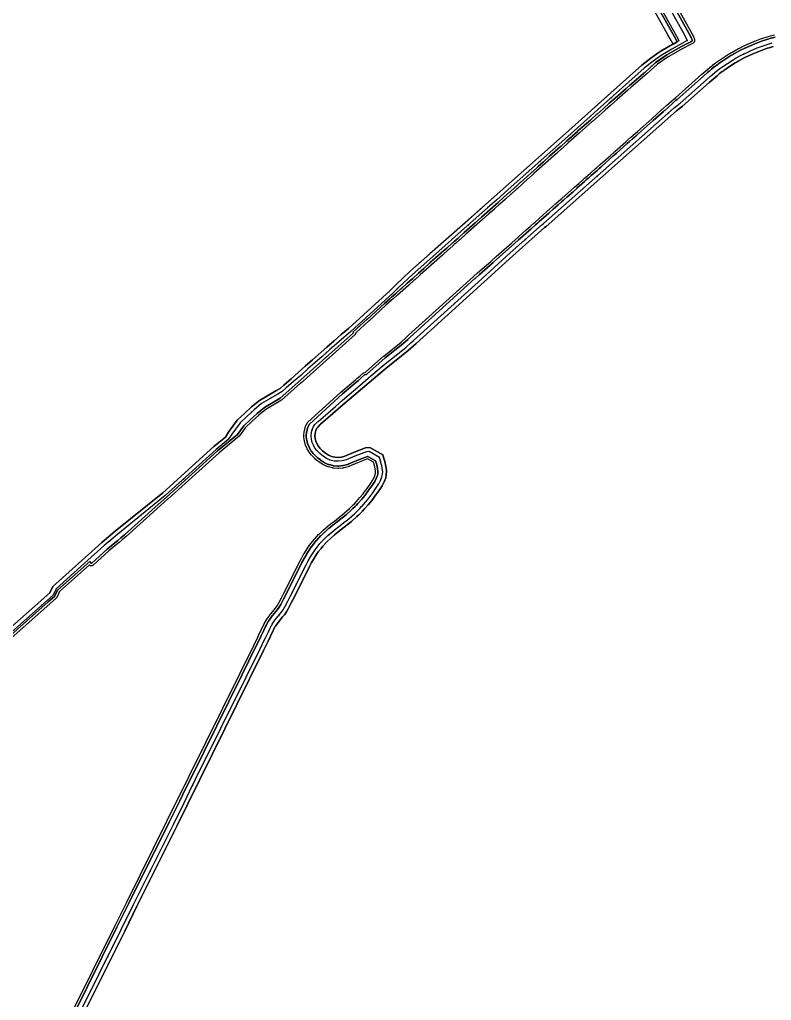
# Model space of a CAD drawing. Header units: inches. Extents: x 87989 to 118156, y 435697 to 451526.
# Drawn here: x 89545 to 90332, y 437778 to 438805 of the extents above; entities that cross this region are included whole.
import ezdxf

# ---------------------------------------------------------------- set-up
doc = ezdxf.new("R2010")
doc.units = ezdxf.units.IN
doc.header["$MEASUREMENT"] = 0
for name, color, linetype, true_color in [('As_waterkering_BWK', 7, 'Continuous', 0x7b8981), ('Beschermingszone_BWK', 7, 'Continuous', 0xcf890d), ('Grens_bebouwingsvrije_zone_BWK', 7, 'Continuous', 0x6789ae), ('Kernzone_BWK', 7, 'Continuous', 0xcb89af), ('Referentiepunten_BWK', 7, 'Continuous', 0x178980)]:
    doc.layers.add(name, color=color, linetype=linetype, true_color=true_color)

msp = doc.modelspace()

# ---------------------------------------------------------------- linework, layer by layer
at = {"layer": 'As_waterkering_BWK'}
for points in [[(90213.652, 438838.7393), (90241.4286, 438788.5125), (90244.0719, 438783.3616)], [(90244.0719, 438783.3616), (90227.7161, 438774.3541), (90216.7596, 438767.6816), (90208.3871, 438761.7026), (90198.8832, 438754.318), (90182.953, 438740.171), (90150.1741, 438710.8066), (90142.4556, 438703.892), (90115.8842, 438680.1282), (90059.5246, 438629.945), (90044.5006, 438616.5675), (90034.8503, 438607.9968), (90014.0592, 438589.5317), (89977.3101, 438556.8939), (89956.3768, 438538.3024), (89942.102, 438524.9242), (89935.7002, 438518.6339), (89907.7742, 438493.0234), (89907.5941, 438492.8606)], [(89957.3427, 438468.945), (90024.9452, 438530.2455), (90029.2854, 438534.1811), (90058.6207, 438560.7816), (90092.0918, 438590.4538), (90093.6396, 438591.6251), (90153.0675, 438644.2969), (90230.1666, 438712.8528), (90236.5155, 438717.6947), (90264.1863, 438742.2998), (90268.4243, 438745.9295), (90270.2568, 438747.4908), (90270.3975, 438747.6106), (90272.6714, 438749.5485), (90275.4413, 438751.8139), (90278.2795, 438753.9895), (90279.1665, 438754.639), (90280.0571, 438755.2828), (90286.0316, 438759.387), (90292.1762, 438763.2425), (90292.9781, 438763.7263), (90293.7911, 438764.2102), (90294.2857, 438764.5014), (90295.2739, 438765.0748), (90301.2136, 438768.3185), (90307.2928, 438771.2946), (90308.7837, 438771.979), (90310.2804, 438772.65), (90317.3498, 438775.6197), (90324.5186, 438778.305), (90326.6458, 438779.0078), (90328.796, 438779.6788), (90333.0539, 438780.8984)], [(89907.5941, 438492.8606), (89891.8705, 438478.6528), (89884.3723, 438472.3657), (89876.8926, 438465.7659), (89869.3249, 438459.1662), (89861.7572, 438452.4784), (89854.1895, 438445.7907), (89846.6218, 438439.2789), (89839.318, 438432.4152), (89831.7503, 438425.9914), (89824.1826, 438419.3917), (89820.0468, 438415.6958), (89815.295, 438412.9679), (89806.7593, 438407.9521)], [(89902.947, 438295.0653), (89903.1533, 438295.2912), (89907.016, 438299.5734), (89910.6169, 438304.0467), (89914.7783, 438309.6316), (89918.8026, 438315.3168), (89921.1046, 438318.84), (89922.9661, 438322.5495), (89924.3799, 438326.4051), (89924.8786, 438329.1735), (89925.1229, 438331.9794), (89925.0703, 438332.8205), (89924.1637, 438338.1694), (89923.6939, 438339.9936), (89921.7675, 438346.5129), (89910.8959, 438352.8239), (89908.0092, 438352.5984), (89896.0315, 438348.0443), (89886.8512, 438344.0915), (89882.795, 438342.941), (89878.5561, 438342.5095), (89874.3066, 438342.8222), (89870.177, 438343.8683), (89866.2912, 438345.6172), (89862.8811, 438347.9395), (89859.3537, 438350.5544), (89856.218, 438353.765), (89854.2408, 438356.4417), (89852.5997, 438359.3117), (89851.2906, 438362.3856), (89850.4255, 438365.7525), (89850.1417, 438369.236), (89850.4526, 438372.7116), (89851.3034, 438376.0041), (89852.7041, 438379.11), (89854.0167, 438381.0529), (89857.0133, 438383.8896), (89857.4231, 438384.2855), (89875.5482, 438400.0675), (89883.147, 438406.6634), (89901.5096, 438422.3155), (89912.7952, 438432.0004), (89926.141, 438443.2089), (89949.3229, 438461.6729), (89954.6983, 438466.5472), (89957.3427, 438468.945)], [(89815.295, 438412.9679), (89798.3116, 438403.1123), (89790.5679, 438396.5126), (89783.0882, 438389.7368), (89775.8725, 438382.8731), (89767.0728, 438370.8176), (89763.4836, 438365.2203), (89750.8958, 438354.8727), (89697.4499, 438306.5861), (89647.7081, 438266.1048), (89633.5239, 438254.2998), (89612.8864, 438235.6467), (89583.1207, 438209.056), (89580.078, 438202.3091), (89499.0749, 438130.8693), (89477.6314, 438110.7686), (89383.379, 438026.9353), (89382.4601, 438026.2462)], [(89605.2054, 437759.0301), (89651.4095, 437852.1122), (89664.274, 437878.0963), (89705.9281, 437962.1101), (89717.1104, 437984.7648), (89722.9354, 437996.5411), (89729.2809, 438009.3698), (89782.2413, 438116.4368), (89796.8188, 438146.1925), (89801.1755, 438155.1794), (89802.3038, 438157.5036), (89805.4429, 438163.97), (89806.9982, 438167.1737), (89807.5194, 438168.2669), (89808.3879, 438170.08), (89808.9068, 438171.0073), (89809.4491, 438171.9205), (89812.3558, 438176.1776), (89817.1672, 438182.0027), (89818.9859, 438184.2063), (89820.9562, 438186.9944), (89822.6946, 438189.944), (89825.7574, 438195.9581), (89828.4225, 438200.9711), (89844.9762, 438234.1626), (89847.183, 438238.3479), (89849.5577, 438242.4488), (89852.2313, 438246.7232), (89854.4503, 438249.9376), (89857.4784, 438253.836), (89859.4495, 438256.2467), (89863.8018, 438260.8594), (89867.6516, 438264.6513), (89871.7537, 438268.1775), (89876.138, 438271.631), (89879.3294, 438274.0819), (89886.0075, 438279.4648), (89886.9235, 438280.203), (89889.9861, 438282.6716), (89895.4758, 438287.6262), (89897.2197, 438289.3131), (89899.7636, 438291.7536), (89901.2343, 438293.1902), (89902.947, 438295.0653)]]:
    msp.add_lwpolyline(points, dxfattribs=at)
at = {"layer": 'Beschermingszone_BWK'}
for points in [[(89500, 438128.762, 0), (89574.9855, 438195.1511, 0), (89581.4009, 438200.8091, 0), (89581.5991, 438201.0106, 0), (89581.767, 438201.238, 0), (89581.9012, 438201.4869, 0), (89584.6835, 438207.6564, 0), (89618.453, 438237.483, 0), (89620.1999, 438235.5173, 0), (89636.8009, 438250.522, 0), (89643.0611, 438255.7321, 0), (89647.6535, 438259.5542, 0), (89650.8855, 438262.2441, 0), (89654.9024, 438265.5132, 0), (89686.8, 438294.52, 0), (89698.7123, 438305.0349, 0), (89698.7906, 438305.1021, 0), (89752.2019, 438353.3574, 0), (89772.9852, 438370.4411, 0), (89772.9879, 438370.4425, 0), (89779.6452, 438379.5611, 0), (89786.4901, 438386.0721, 0), (89793.8687, 438392.7562, 0), (89801.2114, 438399.0142, 0), (89817.7945, 438408.6375, 0), (89839.4741, 438427.8588, 0), (89839.5005, 438427.8283, 0), (89894.507, 438477.2474, 0), (89894.072, 438477.654, 0), (89894.0373, 438477.9152, 0), (89908.935, 438491.3767, 0), (89909.025, 438491.4581, 0), (89909.1205, 438491.5444, 0), (89926.8556, 438507.8079, 0), (89932.467, 438512.816, 0), (89932.819, 438513.139, 0), (89934.324, 438514.47, 0), (89938.443, 438518.113, 0), (89938.816, 438518.446, 0), (89944.394, 438523.393, 0), (89944.752, 438523.731, 0), (89950.396, 438528.755, 0), (89950.77, 438529.07, 0), (89956.58, 438534.21, 0), (89956.947, 438534.508, 0), (89962.37, 438539.37, 0), (89962.732, 438539.722, 0), (89968.226, 438544.605, 0), (89968.569, 438544.929, 0), (89974.266, 438549.967, 0), (89974.62, 438550.28, 0), (89980.189, 438555.209, 0), (89980.572, 438555.551, 0), (89986.152, 438560.541, 0), (89986.522, 438560.822, 0), (89992.219, 438565.958, 0), (89992.57, 438566.24, 0), (89998.008, 438571.099, 0), (89998.396, 438571.426, 0), (90000, 438572.844, 0), (90004.016, 438576.397, 0), (90004.36, 438576.74, 0), (90010.167, 438581.888, 0), (90010.531, 438582.221, 0), (90016.123, 438587.183, 0), (90016.472, 438587.522, 0), (90022.034, 438592.443, 0), (90022.356, 438592.766, 0), (90028.125, 438597.844, 0), (90028.457, 438598.128, 0), (90034.206, 438603.285, 0), (90034.596, 438603.617, 0), (90040.04, 438608.37, 0), (90040.404, 438608.724, 0), (90045.876, 438613.616, 0), (90046.217, 438613.918, 0), (90051.64, 438618.82, 0), (90052.003, 438619.152, 0), (90057.8, 438624.32, 0), (90058.175, 438624.584, 0), (90063.683, 438629.593, 0), (90064.123, 438629.893, 0), (90069.503, 438634.792, 0), (90069.851, 438635.111, 0), (90075.604, 438640.234, 0), (90075.973, 438640.553, 0), (90081.458, 438645.518, 0), (90081.861, 438645.84, 0), (90087.429, 438650.92, 0), (90087.789, 438651.239, 0), (90093.36, 438656.24, 0), (90093.752, 438656.572, 0), (90099.457, 438661.727, 0), (90099.841, 438662.061, 0), (90105.318, 438666.959, 0), (90105.701, 438667.311, 0), (90111.205, 438672.174, 0), (90111.583, 438672.503, 0), (90117.357, 438677.698, 0), (90117.73, 438678.06, 0), (90123.227, 438682.957, 0), (90123.611, 438683.281, 0), (90129.216, 438688.197, 0), (90129.556, 438688.575, 0), (90135.943, 438694.182, 0), (90136.33, 438694.52, 0), (90142.602, 438700.033, 0), (90143.01, 438700.35, 0), (90149.377, 438706.037, 0), (90149.738, 438706.328, 0), (90156.06, 438711.93, 0), (90156.4, 438712.23, 0), (90162.003, 438717.223, 0), (90162.363, 438717.562, 0), (90168.172, 438722.653, 0), (90168.561, 438722.961, 0), (90174.112, 438727.962, 0), (90174.497, 438728.298, 0), (90180.062, 438733.173, 0), (90180.359, 438733.509, 0), (90183.4925, 438736.2932, 0), (90198.219, 438748.839, 0), (90198.631, 438749.111, 0), (90199.621, 438750, 0), (90204.199, 438754.109, 0), (90204.522, 438754.424, 0), (90211.25, 438760.51, 0), (90222.68, 438768.5, 0), (90232.3343, 438773.9622, 0), (90238.11, 438777.23, 0), (90247.643, 438782.092, 0), (90249.0316, 438782.8765, 0), (90249.0686, 438783.1799, 0), (90249.0272, 438784.0287, 0), (90248.8427, 438784.8581, 0), (90248.5203, 438785.6444, 0), (90245.8771, 438790.7953, 0), (90245.8041, 438790.9323, 0), (90218.0275, 438841.1591, 0)], [(90220.2151, 438842.3692, 0), (90248.0011, 438792.1251, 0), (90248.0924, 438791.9539, 0), (90250.7446, 438786.7858, 0), (90250.8335, 438786.5927, 0), (90251.1558, 438785.8064, 0), (90251.283, 438785.401, 0), (90251.4675, 438784.5715, 0), (90251.5242, 438784.1504, 0), (90251.5656, 438783.3017, 0), (90251.5502, 438782.877, 0), (90251.5131, 438782.5737, 0), (90251.4366, 438782.194, 0), (90251.3023, 438781.8308, 0), (90251.1136, 438781.4926, 0), (90250.8748, 438781.1877, 0), (90250.5919, 438780.9232, 0), (90250.2714, 438780.7057, 0), (90248.8728, 438779.9154, 0), (90248.7788, 438779.8649, 0), (90239.294, 438775.0275, 0), (90224.0147, 438766.3828, 0), (90212.8108, 438758.5508, 0), (90206.2681, 438752.6336, 0), (90206.1997, 438752.5694, 0), (90205.9445, 438752.3192, 0), (90205.8689, 438752.2485, 0), (90201.2911, 438748.1397, 0), (90200.3013, 438747.2509, 0), (90200.0084, 438747.0247, 0), (90199.7239, 438746.8369, 0), (90185.1335, 438734.407, 0), (90182.1323, 438731.7403, 0), (90181.9351, 438731.5173, 0), (90181.7093, 438731.2925, 0), (90176.1426, 438726.416, 0), (90175.7707, 438726.0914, 0), (90170.2344, 438721.1036, 0), (90170.1129, 438721.001, 0), (90169.7728, 438720.7317, 0), (90164.0774, 438715.7413, 0), (90164.0113, 438715.6813, 0), (90163.7169, 438715.4029, 0), (90163.6662, 438715.3566, 0), (90158.0586, 438710.3595, 0), (90157.716, 438710.0572, 0), (90151.396, 438704.4569, 0), (90151.307, 438704.3816, 0), (90150.9952, 438704.1303, 0), (90144.6754, 438698.4855, 0), (90144.5438, 438698.3758, 0), (90144.1956, 438698.1053, 0), (90137.9775, 438692.6397, 0), (90137.5899, 438692.3011, 0), (90131.3161, 438686.7935, 0), (90131.0747, 438686.5251, 0), (90130.8645, 438686.3175, 0), (90125.2413, 438681.3859, 0), (90124.8902, 438681.09, 0), (90124.8395, 438681.0459, 0), (90119.4328, 438676.2288, 0), (90119.0981, 438675.904, 0), (90119.0291, 438675.8395, 0), (90113.2397, 438670.6309, 0), (90112.8533, 438670.2944, 0), (90107.3747, 438665.4537, 0), (90106.9971, 438665.1069, 0), (90101.4946, 438660.1861, 0), (90101.1155, 438659.8562, 0), (90095.6751, 438654.9562, 0), (90095.4261, 438654.719, 0), (90095.3633, 438654.6606, 0), (90095.0209, 438654.3885, 0), (90094.9761, 438654.3319, 0), (90089.453, 438649.3733, 0), (90089.1006, 438649.0609, 0), (90083.546, 438643.9932, 0), (90083.4216, 438643.8869, 0), (90083.0787, 438643.6129, 0), (90077.6294, 438638.6807, 0), (90077.2529, 438638.3548, 0), (90071.527, 438633.2559, 0), (90071.1893, 438632.9463, 0), (90065.8062, 438628.0445, 0), (90065.5313, 438627.8274, 0), (90065.2357, 438627.6259, 0), (90059.857, 438622.7344, 0), (90059.6141, 438622.5398, 0), (90059.3565, 438622.3584, 0), (90053.6785, 438617.2965, 0), (90053.3218, 438616.9703, 0), (90047.884, 438612.0549, 0), (90047.5379, 438611.7483, 0), (90042.1094, 438606.8952, 0), (90041.783, 438606.5778, 0), (90041.6842, 438606.4868, 0), (90036.2284, 438601.7236, 0), (90035.8756, 438601.4237, 0), (90035.8268, 438601.381, 0), (90030.1042, 438596.2476, 0), (90029.7635, 438595.9557, 0), (90024.069, 438590.9433, 0), (90023.8045, 438590.678, 0), (90023.6906, 438590.5706, 0), (90018.1722, 438585.6882, 0), (90017.8649, 438585.3897, 0), (90017.7823, 438585.313, 0), (90012.2045, 438580.3636, 0), (90011.84, 438580.0304, 0), (90006.0733, 438574.9179, 0), (90005.7812, 438574.6267, 0), (90005.6725, 438574.5246, 0), (90001.6562, 438570.9713, 0), (90000.0295, 438569.5337, 0), (89999.6741, 438569.2344, 0), (89999.6194, 438569.187, 0), (89994.2357, 438564.3758, 0), (89994.1358, 438564.2911, 0), (89993.8402, 438564.0536, 0), (89988.196, 438558.9652, 0), (89988.034, 438558.8311, 0), (89987.7438, 438558.6107, 0), (89982.2378, 438553.6869, 0), (89981.85, 438553.3406, 0), (89976.2764, 438548.4075, 0), (89975.9221, 438548.0942, 0), (89970.2862, 438543.1111, 0), (89970.2256, 438543.0557, 0), (89969.9427, 438542.7876, 0), (89969.8868, 438542.7364, 0), (89964.4347, 438537.8906, 0), (89964.1128, 438537.5777, 0), (89964.0389, 438537.5086, 0), (89958.6159, 438532.6466, 0), (89958.5229, 438532.5672, 0), (89958.1969, 438532.3025, 0), (89952.4035, 438527.1777, 0), (89952.0585, 438526.8873, 0), (89952.0068, 438526.8425, 0), (89946.4686, 438521.9128, 0), (89946.4146, 438521.8633, 0), (89946.1103, 438521.5752, 0), (89946.0528, 438521.5226, 0), (89940.4779, 438516.5783, 0), (89940.1036, 438516.2442, 0), (89935.9802, 438512.5973, 0), (89934.4924, 438511.2815, 0), (89934.1445, 438510.9624, 0), (89928.5329, 438505.9539, 0), (89910.8035, 438489.6958, 0), (89910.7013, 438489.6034, 0), (89910.6111, 438489.5218, 0), (89897.0053, 438477.2277, 0), (89896.9685, 438476.8143, 0), (89896.8636, 438476.4128, 0), (89896.6933, 438476.0344, 0), (89896.4626, 438475.6894, 0), (89896.1778, 438475.3877, 0), (89845.6653, 438430.0063, 0), (89841.1345, 438425.9357, 0), (89839.2745, 438424.2645, 0), (89839.2372, 438424.3077, 0), (89819.2657, 438406.6008, 0), (89802.6613, 438396.9652, 0), (89795.5191, 438390.8781, 0), (89788.1911, 438384.2397, 0), (89781.5315, 438377.905, 0), (89775.019, 438368.8775, 0), (89774.811, 438368.7065, 0), (89753.8346, 438351.4632, 0), (89700.4424, 438303.2258, 0), (89700.3151, 438303.1166, 0), (89688.482, 438292.6704, 0), (89656.5843, 438263.6636, 0), (89656.4804, 438263.5741, 0), (89652.4742, 438260.3138, 0), (89649.2527, 438257.6327, 0), (89644.6642, 438253.8138, 0), (89638.4394, 438248.6331, 0), (89621.8763, 438233.6626, 0), (89621.5637, 438233.4221, 0), (89621.2173, 438233.2337, 0), (89620.8455, 438233.1021, 0), (89620.4576, 438233.0306, 0), (89620.0633, 438233.0211, 0), (89619.6725, 438233.0736, 0), (89619.2947, 438233.187, 0), (89618.9395, 438233.3583, 0), (89618.6157, 438233.5834, 0), (89618.3312, 438233.8566, 0), (89618.24, 438233.9593, 0), (89586.7414, 438206.1385, 0), (89584.1801, 438200.4591, 0), (89584.1018, 438200.3006, 0), (89583.9677, 438200.0518, 0), (89583.7784, 438199.7534, 0), (89583.6106, 438199.5259, 0), (89583.3811, 438199.2572, 0), (89583.1829, 438199.0557, 0), (89583.0545, 438198.9341, 0), (89576.6409, 438193.2777, 0), (89501.6572, 438126.8902, 0)], [(90206.7093, 438830.63, 0), (90230.6303, 438787.3752, 0), (90233.534, 438782.1246, 0), (90229.1542, 438779.7126, 0), (90226.2518, 438784.9609, 0), (90223.8308, 438789.3387, 0), (90203.5403, 438826.0288, 0)], [(89598.5372, 437762.4636, 0), (89644.6898, 437855.4434, 0), (89657.5537, 437881.4259, 0), (89699.2057, 437965.4357, 0), (89710.3865, 437988.0872, 0), (89716.2128, 437999.8664, 0), (89722.5584, 438012.695, 0), (89775.5125, 438119.7492, 0), (89790.0768, 438149.4781, 0), (89794.4276, 438158.4529, 0), (89795.5568, 438160.7789, 0), (89798.6959, 438167.2454, 0), (89800.2397, 438170.4251, 0), (89800.7524, 438171.5008, 0), (89801.624, 438173.3203, 0), (89801.6594, 438173.3912, 0), (89801.8053, 438173.6725, 0), (89801.8429, 438173.7422, 0), (89802.3697, 438174.6835, 0), (89802.4502, 438174.8231, 0), (89803.0006, 438175.7502, 0), (89803.042, 438175.8174, 0), (89803.2118, 438176.0837, 0), (89803.2552, 438176.1496, 0), (89806.1619, 438180.4067, 0), (89806.2284, 438180.4995, 0), (89806.5027, 438180.8642, 0), (89806.5733, 438180.9538, 0), (89811.3837, 438186.7778, 0), (89813.0229, 438188.7638, 0), (89814.6523, 438191.0696, 0), (89816.1161, 438193.5533, 0), (89819.1046, 438199.4202, 0), (89821.7395, 438204.3768, 0), (89821.7692, 438204.4344, 0), (89838.271, 438237.5225, 0), (89838.3354, 438237.6481, 0), (89840.5605, 438241.8678, 0), (89840.6805, 438242.0848, 0), (89843.0782, 438246.2255, 0), (89843.188, 438246.4078, 0), (89845.8879, 438250.7242, 0), (89846.0433, 438250.9605, 0), (89848.2781, 438254.1984, 0), (89848.3188, 438254.2557, 0), (89848.4849, 438254.4824, 0), (89848.5273, 438254.5385, 0), (89851.565, 438258.4491, 0), (89851.6623, 438258.5712, 0), (89853.6432, 438260.994, 0), (89853.7005, 438261.0617, 0), (89853.9347, 438261.3282, 0), (89853.9945, 438261.3938, 0), (89858.3627, 438266.023, 0), (89858.5227, 438266.1865, 0), (89862.3886, 438269.9946, 0), (89862.45, 438270.053, 0), (89862.6993, 438270.2825, 0), (89862.7626, 438270.3388, 0), (89866.8851, 438273.8822, 0), (89867.092, 438274.0525, 0), (89871.5335, 438277.551, 0), (89874.6913, 438279.9765, 0), (89881.3008, 438285.304, 0), (89882.2168, 438286.0423, 0), (89885.1165, 438288.3795, 0), (89890.323, 438293.0776, 0), (89890.3861, 438293.1365, 0), (89892.0165, 438294.7146, 0), (89894.5472, 438297.1423, 0), (89895.8407, 438298.406, 0), (89897.4095, 438300.1235, 0), (89897.6, 438300.3321, 0), (89901.3058, 438304.4404, 0), (89904.6581, 438308.6034, 0), (89904.7153, 438308.6774, 0), (89908.7095, 438314.0394, 0), (89912.5742, 438319.4976, 0), (89912.6265, 438319.5745, 0), (89914.5927, 438322.5852, 0), (89916.0714, 438325.532, 0), (89917.1141, 438328.3758, 0), (89917.4366, 438330.1657, 0), (89917.5984, 438332.0237, 0), (89916.822, 438336.6046, 0), (89916.4756, 438337.9526, 0), (89916.4521, 438338.0375, 0), (89915.4208, 438341.5251, 0), (89909.3134, 438345.0704, 0), (89898.8486, 438341.0916, 0), (89889.8172, 438337.2029, 0), (89889.6657, 438337.1434, 0), (89889.0527, 438336.9256, 0), (89888.8976, 438336.8761, 0), (89884.8415, 438335.7256, 0), (89884.7182, 438335.694, 0), (89884.2221, 438335.5803, 0), (89884.0071, 438335.5408, 0), (89883.6453, 438335.4905, 0), (89883.5546, 438335.4796, 0), (89879.3157, 438335.0481, 0), (89879.1892, 438335.0384, 0), (89878.6829, 438335.0127, 0), (89878.4643, 438335.0112, 0), (89878.0973, 438335.0247, 0), (89878.0057, 438335.0297, 0), (89873.7562, 438335.3425, 0), (89873.6305, 438335.3549, 0), (89873.1292, 438335.4174, 0), (89872.914, 438335.4538, 0), (89872.5546, 438335.5309, 0), (89872.465, 438335.5519, 0), (89868.3354, 438336.5979, 0), (89868.2139, 438336.6319, 0), (89867.7315, 438336.7804, 0), (89867.5257, 438336.8537, 0), (89867.1836, 438336.9927, 0), (89867.0988, 438337.0291, 0), (89863.213, 438338.778, 0), (89863.0996, 438338.8325, 0), (89862.6517, 438339.0619, 0), (89862.4617, 438339.1699, 0), (89862.1473, 438339.3673, 0), (89862.0696, 438339.4181, 0), (89858.639, 438341.7547, 0), (89858.435, 438341.8997, 0), (89854.8873, 438344.5294, 0), (89854.7322, 438344.6542, 0), (89854.1328, 438345.1773, 0), (89853.9881, 438345.3141, 0), (89850.8525, 438348.5247, 0), (89850.7368, 438348.6516, 0), (89850.2921, 438349.1744, 0), (89850.1854, 438349.3089, 0), (89848.2082, 438351.9856, 0), (89848.1249, 438352.1055, 0), (89847.8062, 438352.5943, 0), (89847.7301, 438352.7189, 0), (89846.089, 438355.5889, 0), (89846.0202, 438355.7176, 0), (89845.7606, 438356.2404, 0), (89845.6995, 438356.373, 0), (89844.3903, 438359.4468, 0), (89844.323, 438359.6233, 0), (89844.0805, 438360.3381, 0), (89844.0266, 438360.5191, 0), (89843.1614, 438363.886, 0), (89843.1173, 438364.0941, 0), (89842.9765, 438364.9326, 0), (89842.9502, 438365.1437, 0), (89842.6665, 438368.6271, 0), (89842.6583, 438368.8399, 0), (89842.6616, 438369.6912, 0), (89842.6715, 438369.904, 0), (89842.9824, 438373.3796, 0), (89843.0089, 438373.5825, 0), (89843.1481, 438374.3881, 0), (89843.1911, 438374.5881, 0), (89844.042, 438377.8807, 0), (89844.1042, 438378.0848, 0), (89844.3872, 438378.8893, 0), (89844.4665, 438379.0874, 0), (89845.8671, 438382.1932, 0), (89845.9629, 438382.3835, 0), (89846.0142, 438382.4752, 0), (89846.2732, 438382.8481, 0), (89846.5005, 438383.0854, 0), (89881.4045, 438415.0308, 0), (89881.4706, 438415.0892, 0), (89896.6348, 438428.0152, 0), (89898.0098, 438429.195, 0), (89898.3773, 438429.4539, 0), (89898.4788, 438429.5013, 0), (89901.0532, 438431.8065, 0), (89904.614, 438434.8624, 0), (89904.8909, 438435.0664, 0), (89905.1933, 438435.2305, 0), (89905.5153, 438435.3514, 0), (89906.8038, 438435.7367, 0), (89907.5848, 438436.4302, 0), (89922.6779, 438449.7337, 0), (89926.0659, 438452.733, 0), (89926.1655, 438452.8167, 0), (89944.4626, 438467.39, 0), (89949.6603, 438472.1031, 0), (89952.3047, 438474.501, 0), (90019.9072, 438535.8014, 0), (90020.1626, 438536.0329, 0), (90024.4979, 438539.8709, 0), (90038.2094, 438552.0085, 0), (90043.9404, 438557.0824, 0), (90060.2578, 438571.5294, 0), (90066.802, 438577.3203, 0), (90067.6059, 438578.0319, 0), (90075.3569, 438584.9055, 0), (90079.6007, 438588.6506, 0), (90083.6397, 438592.2267, 0), (90084.6507, 438593.1389, 0), (90088.514, 438596.5423, 0), (90093.5747, 438601.0215, 0), (90103.0037, 438609.3687, 0), (90106.0861, 438612.0975, 0), (90111.7102, 438617.0765, 0), (90112.6569, 438617.9149, 0), (90116.254, 438621.098, 0), (90122.7649, 438626.8629, 0), (90126.0724, 438629.7905, 0), (90130.3859, 438633.6109, 0), (90134.7623, 438637.4941, 0), (90136.5857, 438639.1141, 0), (90137.8135, 438640.2046, 0), (90142.6884, 438644.5349, 0), (90147.9259, 438649.1872, 0), (90149.2322, 438650.3472, 0), (90153.2563, 438653.9213, 0), (90163.5309, 438663.048, 0), (90167.3942, 438666.4796, 0), (90168.2074, 438667.2019, 0), (90179.5498, 438677.2771, 0), (90181.8126, 438679.287, 0), (90185.0066, 438682.125, 0), (90187.3652, 438684.2201, 0), (90191.7776, 438688.1385, 0), (90206.7747, 438701.4601, 0), (90212.1985, 438706.278, 0), (90217.5035, 438711.0022, 0), (90217.8785, 438711.3362, 0), (90218.582, 438711.9627, 0), (90219.1151, 438712.4377, 0), (90222.2294, 438715.211, 0), (90227.7288, 438720.1083, 0), (90230.1973, 438722.2997, 0), (90230.341, 438722.418, 0), (90231.7428, 438723.4871, 0), (90259.255, 438747.9502, 0), (90263.5529, 438751.632, 0), (90265.3927, 438753.1995, 0), (90265.5331, 438753.3192, 0), (90267.865, 438755.3055, 0), (90270.7084, 438757.6318, 0), (90270.863, 438757.7542, 0), (90273.7276, 438759.9502, 0), (90273.8374, 438760.0324, 0), (90274.7542, 438760.7038, 0), (90275.6759, 438761.3699, 0), (90275.7982, 438761.4561, 0), (90281.8065, 438765.5834, 0), (90282.0236, 438765.7259, 0), (90288.2453, 438769.6295, 0), (90289.1224, 438770.1594, 0), (90289.9706, 438770.6642, 0), (90290.501, 438770.9764, 0), (90291.5241, 438771.57, 0), (90291.6651, 438771.6494, 0), (90297.6435, 438774.914, 0), (90297.891, 438775.0421, 0), (90304.0091, 438778.0374, 0), (90304.1498, 438778.1042, 0), (90305.6852, 438778.8089, 0), (90307.2257, 438779.4996, 0), (90307.362, 438779.5588, 0), (90314.4678, 438782.5436, 0), (90314.696, 438782.6342, 0), (90321.9148, 438785.3282, 0), (90322.1367, 438785.4154, 0), (90322.5117, 438785.5269, 0), (90324.3521, 438786.1482, 0), (90326.5756, 438786.8426, 0), (90326.7168, 438786.8848, 0), (90331.0081, 438788.1138, 0), (90331.2013, 438788.1658, 0), (90335.5293, 438789.2568, 0)], [(90336.1194, 438786.8275, 0), (90331.8318, 438785.7467, 0), (90331.6772, 438785.7051, 0), (90327.4193, 438784.4856, 0), (90327.3065, 438784.4518, 0), (90325.1167, 438783.7681, 0), (90322.9499, 438783.0525, 0), (90322.7647, 438782.9873, 0), (90315.5959, 438780.3019, 0), (90315.4133, 438780.2294, 0), (90308.3439, 438777.2598, 0), (90308.2349, 438777.2124, 0), (90306.718, 438776.5323, 0), (90305.2068, 438775.8387, 0), (90305.0943, 438775.7853, 0), (90299.0151, 438772.8092, 0), (90298.8171, 438772.7068, 0), (90292.8775, 438769.4631, 0), (90292.7647, 438769.3996, 0), (90291.7626, 438768.8181, 0), (90291.2441, 438768.5128, 0), (90290.4079, 438768.0152, 0), (90289.5558, 438767.5006, 0), (90283.3741, 438763.6223, 0), (90283.2005, 438763.5082, 0), (90277.226, 438759.4041, 0), (90277.1282, 438759.3351, 0), (90276.2249, 438758.6822, 0), (90275.3254, 438758.0235, 0), (90275.2376, 438757.9578, 0), (90272.3995, 438755.7822, 0), (90272.2759, 438755.6843, 0), (90269.4671, 438753.3865, 0), (90267.1545, 438751.4163, 0), (90267.014, 438751.2966, 0), (90265.1767, 438749.7312, 0), (90260.8988, 438746.0668, 0), (90233.3337, 438721.5563, 0), (90231.8571, 438720.4301, 0), (90229.39, 438718.24, 0), (90223.892, 438713.344, 0), (90220.778, 438710.571, 0), (90220.245, 438710.096, 0), (90219.5411, 438709.4692, 0), (90219.1661, 438709.1352, 0), (90213.86, 438704.41, 0), (90208.435, 438699.591, 0), (90192.664, 438685.582, 0), (90192.371, 438685.322, 0), (90190.087, 438683.294, 0), (90186.667, 438680.256, 0), (90183.473, 438677.418, 0), (90181.21, 438675.408, 0), (90169.8677, 438665.3328, 0), (90167.998, 438663.672, 0), (90166.227, 438662.099, 0), (90153.875, 438651.127, 0), (90151.933, 438649.402, 0), (90149.586, 438647.318, 0), (90143.401, 438641.824, 0), (90140.52, 438639.265, 0), (90140.241, 438639.017, 0), (90138.246, 438637.245, 0), (90136.4221, 438635.6247, 0), (90130.978, 438630.794, 0), (90128.787, 438628.855, 0), (90128.601, 438628.69, 0), (90124.422, 438624.991, 0), (90117.911, 438619.226, 0), (90114.314, 438616.043, 0), (90112.329, 438614.285, 0), (90108.784, 438611.147, 0), (90103.615, 438606.571, 0), (90100.001, 438603.371, 0), (90099.093, 438602.568, 0), (90096.266, 438600.065, 0), (90088.99, 438593.625, 0), (90087.499, 438592.305, 0), (90085.297, 438590.355, 0), (90080.166, 438585.812, 0), (90078.186, 438584.06, 0), (90069.263, 438576.16, 0), (90067.295, 438574.418, 0), (90063.09, 438570.696, 0), (90062.801, 438570.44, 0), (90044.63, 438554.354, 0), (90040.761, 438550.929, 0), (90026.155, 438537.999, 0), (90021.8309, 438534.171, 0), (90021.5865, 438533.9494, 0), (89953.984, 438472.649, 0), (89951.3396, 438470.2511, 0), (89946.0827, 438465.4843, 0), (89927.723, 438450.8612, 0), (89924.333, 438447.86, 0), (89909.2413, 438434.5578, 0), (89908.05, 438433.5, 0), (89906.2315, 438432.9562, 0), (89902.7012, 438429.9267, 0), (89899.69, 438427.23, 0), (89899.6273, 438427.2889, 0), (89898.2597, 438426.1153, 0), (89883.0924, 438413.1866, 0), (89848.1884, 438381.2412, 0), (89848.1461, 438381.1655, 0), (89846.7455, 438378.0596, 0), (89846.4625, 438377.2552, 0), (89845.6116, 438373.9626, 0), (89845.4724, 438373.157, 0), (89845.1616, 438369.6813, 0), (89845.1582, 438368.83, 0), (89845.442, 438365.3466, 0), (89845.5828, 438364.5082, 0), (89846.4479, 438361.1413, 0), (89846.6904, 438360.4264, 0), (89847.9996, 438357.3526, 0), (89848.2592, 438356.8298, 0), (89849.9003, 438353.9598, 0), (89850.2191, 438353.471, 0), (89852.1963, 438350.7943, 0), (89852.641, 438350.2715, 0), (89855.7767, 438347.0609, 0), (89856.3761, 438346.5377, 0), (89859.9035, 438343.9228, 0), (89860.0668, 438343.8068, 0), (89863.4768, 438341.4845, 0), (89863.7912, 438341.2871, 0), (89864.2391, 438341.0577, 0), (89868.1248, 438339.3088, 0), (89868.4669, 438339.1698, 0), (89868.9493, 438339.0213, 0), (89873.0789, 438337.9753, 0), (89873.4384, 438337.8982, 0), (89873.9397, 438337.8357, 0), (89878.1891, 438337.523, 0), (89878.5561, 438337.5095, 0), (89879.0625, 438337.5352, 0), (89883.3014, 438337.9668, 0), (89883.6633, 438338.017, 0), (89884.1593, 438338.1308, 0), (89888.2155, 438339.2812, 0), (89888.8285, 438339.4991, 0), (89897.9095, 438343.4092, 0), (89909.1148, 438347.6695, 0), (89909.7327, 438347.7178, 0), (89917.5364, 438343.1877, 0), (89918.8738, 438338.6612, 0), (89919.2692, 438337.1262, 0), (89920.0965, 438332.2451, 0), (89920.1093, 438332.0406, 0), (89919.9173, 438329.835, 0), (89919.5361, 438327.7189, 0), (89918.3696, 438324.5379, 0), (89916.7633, 438321.3368, 0), (89914.6677, 438318.1297, 0), (89910.7324, 438312.5701, 0), (89906.6634, 438307.1092, 0), (89903.2092, 438302.8181, 0), (89899.451, 438298.6517, 0), (89899.2552, 438298.4373, 0), (89897.6386, 438296.6674, 0), (89896.286, 438295.3461, 0), (89893.7509, 438292.914, 0), (89892.0616, 438291.2801, 0), (89886.7397, 438286.4769, 0), (89883.7857, 438284.0959, 0), (89882.8697, 438283.3576, 0), (89876.2373, 438278.0116, 0), (89873.0684, 438275.5777, 0), (89868.6598, 438272.1054, 0), (89868.4943, 438271.9692, 0), (89864.3923, 438268.443, 0), (89864.143, 438268.2135, 0), (89860.2932, 438264.4216, 0), (89860.1652, 438264.2908, 0), (89855.8128, 438259.6781, 0), (89855.5786, 438259.4116, 0), (89853.6075, 438257.0009, 0), (89853.5297, 438256.9032, 0), (89850.5016, 438253.0049, 0), (89850.3355, 438252.7782, 0), (89848.1165, 438249.5637, 0), (89847.9922, 438249.3747, 0), (89845.3186, 438245.1002, 0), (89845.2308, 438244.9544, 0), (89842.8561, 438240.8535, 0), (89842.7602, 438240.68, 0), (89840.5534, 438236.4947, 0), (89840.5018, 438236.3942, 0), (89823.9771, 438203.2608, 0), (89821.3222, 438198.2662, 0), (89818.3089, 438192.3501, 0), (89816.7536, 438189.7112, 0), (89815.0106, 438187.2447, 0), (89813.3116, 438185.1861, 0), (89808.5008, 438179.3617, 0), (89808.2266, 438178.997, 0), (89805.3199, 438174.7399, 0), (89805.1501, 438174.4736, 0), (89804.6078, 438173.5604, 0), (89804.5434, 438173.4488, 0), (89804.0246, 438172.5215, 0), (89803.8787, 438172.2402, 0), (89803.0081, 438170.4229, 0), (89802.4925, 438169.3413, 0), (89800.9449, 438166.1536, 0), (89797.8058, 438159.6871, 0), (89796.6769, 438157.3618, 0), (89792.3241, 438148.3829, 0), (89777.7554, 438118.6451, 0), (89724.7992, 438011.5866, 0), (89718.4537, 437998.758, 0), (89712.6278, 437986.9797, 0), (89701.4465, 437964.3272, 0), (89659.7938, 437880.3161, 0), (89646.9297, 437854.333, 0), (89600.7709, 437761.3411, 0)]]:
    msp.add_polyline3d(points, dxfattribs=at)
at = {"layer": 'Grens_bebouwingsvrije_zone_BWK'}
for points in [[(90207.8844, 438832.6379), (90234.3678, 438784.7496), (90235.308, 438783.1016), (90225.71, 438777.8158), (90214.5541, 438771.0219), (90205.9966, 438764.9108), (90196.3253, 438757.396), (90180.2905, 438743.1561), (90147.5051, 438713.7859), (90139.7878, 438706.8725), (90113.221, 438683.1126), (90056.8646, 438632.9324), (90041.8425, 438619.5566), (90032.1941, 438610.9876), (90011.403, 438592.5225), (89974.654, 438559.8846), (89953.6806, 438541.2576), (89939.3322, 438527.8105), (89932.9459, 438521.5353), (89905.0815, 438495.9814), (89904.9123, 438495.8285), (89889.2437, 438481.6704), (89881.7636, 438475.3984), (89874.2548, 438468.7729), (89866.6859, 438462.1722), (89851.5605, 438448.8055), (89843.9464, 438442.2538), (89836.6524, 438435.3993), (89829.1414, 438429.0236), (89821.5353, 438422.3905), (89817.693, 438418.9568), (89813.2954, 438416.4323), (89795.9917, 438406.3908), (89787.9272, 438399.5177), (89780.3666, 438392.6686), (89772.8543, 438385.5228), (89763.7707, 438373.0784), (89760.4565, 438367.9099), (89748.2836, 438357.9034), (89694.8449, 438309.6234), (89645.1662, 438269.1934), (89630.9024, 438257.3221), (89610.2129, 438238.622), (89579.8231, 438211.4738), (89576.7859, 438204.7391), (89496.3836, 438133.8291)], [(89608.7708, 437757.2164), (89654.9933, 437850.3356), (89667.8583, 437876.3205), (89709.5134, 437960.3365), (89720.6965, 437982.9928), (89785.8301, 438114.6701), (89800.4145, 438144.4401), (89804.7744, 438153.4335), (89810.6027, 438165.4395), (89811.1284, 438166.5421), (89811.9406, 438168.2375), (89812.3723, 438169.0091), (89812.8238, 438169.7693), (89815.5562, 438173.7711), (89820.2517, 438179.456), (89822.1662, 438181.7756), (89824.3182, 438184.8209), (89826.2031, 438188.019), (89829.3058, 438194.1115), (89831.9788, 438199.1393), (89848.5356, 438232.337), (89850.6843, 438236.4121), (89852.9851, 438240.3854), (89855.5745, 438244.5253), (89857.6782, 438247.5727), (89860.6067, 438251.3427), (89862.4562, 438253.6048), (89866.6609, 438258.061), (89870.362, 438261.7064), (89874.2961, 438265.0883), (89878.5939, 438268.4736), (89881.803, 438270.9381), (89892.5832, 438279.6273), (89898.2071, 438284.703), (89899.9948, 438286.4323), (89902.5458, 438288.8796), (89904.1109, 438290.4084), (89905.9004, 438292.3677), (89906.1152, 438292.6027), (89910.0614, 438296.9777), (89913.7798, 438301.5968), (89918.0149, 438307.2807), (89922.1104, 438313.0666), (89924.5777, 438316.8426), (89926.6432, 438320.9588), (89928.2549, 438325.3541), (89928.8477, 438328.6442), (89929.1338, 438331.9304), (89929.0494, 438333.2808), (89928.0793, 438339.0039), (89927.5499, 438341.0595), (89925.1525, 438349.1731), (89911.8265, 438356.9088), (89907.1247, 438356.5414), (89894.5291, 438351.7524), (89885.5088, 438347.8685), (89882.041, 438346.885), (89878.4999, 438346.5245), (89874.9494, 438346.7858), (89871.499, 438347.6597), (89868.2528, 438349.1208), (89865.1989, 438351.2005), (89861.9923, 438353.5776), (89859.272, 438356.363), (89857.5972, 438358.6303), (89856.1883, 438361.0943), (89855.0894, 438363.6744), (89854.3845, 438366.4175), (89854.1563, 438369.22), (89854.4074, 438372.0284), (89855.0906, 438374.6719), (89856.2099, 438377.154), (89857.0854, 438378.4499), (89859.7778, 438380.9986), (89860.1278, 438381.3367), (89878.1726, 438397.0487), (89885.7555, 438403.6309), (89904.1095, 438419.2757), (89915.384, 438428.951), (89928.6737, 438440.1125), (89951.915, 438458.6238), (89960.0296, 438465.9819), (90061.2909, 438557.8033), (90094.6293, 438587.3578), (90096.1768, 438588.5289), (90155.723, 438641.3056), (90232.712, 438709.7635), (90239.0609, 438714.6054), (90266.8165, 438739.2859), (90271.0223, 438742.8881), (90275.235, 438746.4777), (90277.9249, 438748.6777), (90280.6782, 438750.7882), (90281.5197, 438751.4045), (90282.3615, 438752.0129), (90288.228, 438756.0429), (90294.2726, 438759.8357), (90295.0342, 438760.2952), (90295.8287, 438760.7681), (90296.3042, 438761.048), (90297.2365, 438761.589), (90303.0525, 438764.7651), (90309.0068, 438767.6801), (90310.4363, 438768.3363), (90311.8734, 438768.9805), (90318.8265, 438771.9014), (90325.8481, 438774.5316), (90327.8691, 438775.1993), (90329.9426, 438775.8464), (90334.0937, 438777.0354)]]:
    msp.add_lwpolyline(points, dxfattribs=at)
at = {"layer": 'Kernzone_BWK'}
for points in [[(90218.0273, 438841.1602, 0), (90245.8047, 438790.9336, 0), (90245.8789, 438790.7969, 0), (90248.5195, 438785.6445, 0), (90248.8438, 438784.8594, 0), (90249.0273, 438784.0273, 0), (90249.0703, 438783.1797, 0), (90249.0313, 438782.875, 0), (90247.6445, 438782.0938, 0), (90238.1094, 438777.2305, 0), (90232.3359, 438773.9609, 0), (90222.6797, 438768.5, 0), (90211.25, 438760.5117, 0), (90204.5234, 438754.4258, 0), (90204.1992, 438754.1094, 0), (90199.6211, 438750, 0), (90198.6328, 438749.1094, 0), (90198.2188, 438748.8398, 0), (90183.4922, 438736.293, 0), (90180.3594, 438733.5078, 0), (90180.0625, 438733.1719, 0), (90174.4961, 438728.2969, 0), (90174.1133, 438727.9609, 0), (90168.5625, 438722.9609, 0), (90168.1719, 438722.6523, 0), (90162.3633, 438717.5625, 0), (90162.0039, 438717.2227, 0), (90156.3984, 438712.2305, 0), (90156.0586, 438711.9297, 0), (90149.7383, 438706.3281, 0), (90149.3789, 438706.0352, 0), (90143.0117, 438700.3516, 0), (90142.6016, 438700.0312, 0), (90136.3281, 438694.5195, 0), (90135.9414, 438694.1836, 0), (90129.5547, 438688.5742, 0), (90129.2148, 438688.1953, 0), (90123.6094, 438683.2813, 0), (90123.2266, 438682.957, 0), (90117.7305, 438678.0586, 0), (90117.3555, 438677.6992, 0), (90111.582, 438672.5039, 0), (90111.2031, 438672.1758, 0), (90105.6992, 438667.3125, 0), (90105.3164, 438666.9609, 0), (90099.8398, 438662.0625, 0), (90099.457, 438661.7266, 0), (90093.7539, 438656.5703, 0), (90093.3594, 438656.2383, 0), (90087.7891, 438651.2383, 0), (90087.4297, 438650.9219, 0), (90081.8594, 438645.8398, 0), (90081.457, 438645.5195, 0), (90075.9727, 438640.5547, 0), (90075.6055, 438640.2344, 0), (90069.8516, 438635.1094, 0), (90069.5039, 438634.793, 0), (90064.1211, 438629.8945, 0), (90063.6836, 438629.5938, 0), (90058.1758, 438624.5859, 0), (90057.8008, 438624.3203, 0), (90052.0039, 438619.1523, 0), (90051.6406, 438618.8203, 0), (90046.2188, 438613.918, 0), (90045.875, 438613.6172, 0), (90040.4023, 438608.7227, 0), (90040.0391, 438608.3711, 0), (90034.5977, 438603.6172, 0), (90034.207, 438603.2852, 0), (90028.457, 438598.1289, 0), (90028.125, 438597.8437, 0), (90022.3555, 438592.7656, 0), (90022.0352, 438592.4414, 0), (90016.4727, 438587.5234, 0), (90016.1211, 438587.1836, 0), (90010.5313, 438582.2227, 0), (90010.168, 438581.8867, 0), (90004.3594, 438576.7383, 0), (90004.0156, 438576.3984, 0), (90000, 438572.8438, 0), (89998.3945, 438571.4258, 0), (89998.0078, 438571.0977, 0), (89992.5703, 438566.2383, 0), (89992.2188, 438565.957, 0), (89986.5234, 438560.8203, 0), (89986.1523, 438560.5391, 0), (89980.5703, 438555.5508, 0), (89980.1875, 438555.2109, 0), (89974.6211, 438550.2813, 0), (89974.2656, 438549.9687, 0), (89968.5703, 438544.9297, 0), (89968.2266, 438544.6055, 0), (89962.7305, 438539.7227, 0), (89962.3711, 438539.3711, 0), (89956.9453, 438534.5078, 0), (89956.5781, 438534.2109, 0), (89950.7695, 438529.0703, 0), (89950.3945, 438528.7539, 0), (89944.7539, 438523.7305, 0), (89944.3945, 438523.3945, 0), (89938.8164, 438518.4453, 0), (89938.4414, 438518.1133, 0), (89934.3242, 438514.4688, 0), (89932.8203, 438513.1406, 0), (89932.4688, 438512.8164, 0), (89926.8555, 438507.8086, 0), (89909.1211, 438491.543, 0), (89909.0234, 438491.457, 0), (89908.9336, 438491.375, 0), (89894.0391, 438477.9141, 0), (89894.0703, 438477.6523, 0), (89894.5078, 438477.2461, 0), (89839.5, 438427.8281, 0), (89839.4727, 438427.8594, 0), (89817.793, 438408.6367, 0), (89801.2109, 438399.0156, 0), (89793.8672, 438392.7578, 0), (89786.4883, 438386.0703, 0), (89779.6445, 438379.5625, 0), (89772.9883, 438370.4414, 0), (89772.9844, 438370.4414, 0), (89752.2031, 438353.3555, 0), (89698.7891, 438305.1016, 0), (89698.7109, 438305.0352, 0), (89686.8008, 438294.5195, 0), (89654.9023, 438265.5117, 0), (89650.8867, 438262.2422, 0), (89647.6523, 438259.5547, 0), (89643.0625, 438255.7305, 0), (89636.8008, 438250.5234, 0), (89620.1992, 438235.5156, 0), (89618.4531, 438237.4844, 0), (89584.6836, 438207.6563, 0), (89581.9023, 438201.4883, 0), (89581.7656, 438201.2383, 0), (89581.5977, 438201.0117, 0), (89581.4023, 438200.8086, 0), (89574.9844, 438195.1523, 0), (89500, 438128.7617, 0)], [(89496.3828, 438133.8281, 0), (89576.7852, 438204.7383, 0), (89579.8242, 438211.4727, 0), (89610.2148, 438238.6211, 0), (89630.9023, 438257.3203, 0), (89645.168, 438269.1953, 0), (89694.8438, 438309.625, 0), (89748.2852, 438357.9023, 0), (89760.457, 438367.9102, 0), (89763.7695, 438373.0781, 0), (89772.8555, 438385.5234, 0), (89780.3672, 438392.668, 0), (89787.9258, 438399.5195, 0), (89795.9922, 438406.3906, 0), (89813.2969, 438416.4336, 0), (89817.6914, 438418.957, 0), (89821.5352, 438422.3906, 0), (89829.1406, 438429.0234, 0), (89836.6523, 438435.3984, 0), (89843.9453, 438442.2539, 0), (89851.5586, 438448.8047, 0), (89866.6875, 438462.1719, 0), (89874.2539, 438468.7734, 0), (89881.7617, 438475.3984, 0), (89889.2422, 438481.6719, 0), (89904.9141, 438495.8281, 0), (89905.082, 438495.9805, 0), (89932.9453, 438521.5352, 0), (89939.332, 438527.8086, 0), (89953.6797, 438541.2578, 0), (90041.8438, 438619.5547, 0), (90113.2227, 438683.1133, 0), (90139.7891, 438706.8711, 0), (90180.2891, 438743.1562, 0), (90196.3242, 438757.3945, 0), (90205.9961, 438764.9102, 0), (90214.5547, 438771.0234, 0), (90225.7109, 438777.8164, 0), (90229.1523, 438779.7109, 0), (90233.5352, 438782.125, 0), (90230.6289, 438787.375, 0), (90206.7109, 438830.6289, 0)], [(89600.7695, 437761.3398, 0), (89646.9297, 437854.332, 0), (89659.793, 437880.3164, 0), (89701.4453, 437964.3281, 0), (89712.6289, 437986.9805, 0), (89718.4531, 437998.7578, 0), (89724.8008, 438011.5859, 0), (89777.7539, 438118.6445, 0), (89792.3242, 438148.3828, 0), (89796.6758, 438157.3633, 0), (89797.8047, 438159.6875, 0), (89800.9453, 438166.1523, 0), (89802.4922, 438169.3398, 0), (89803.0078, 438170.4219, 0), (89803.8789, 438172.2383, 0), (89804.0234, 438172.5234, 0), (89804.543, 438173.4492, 0), (89804.6094, 438173.5586, 0), (89805.1484, 438174.4727, 0), (89805.3203, 438174.7383, 0), (89808.2266, 438178.9961, 0), (89808.5, 438179.3633, 0), (89813.3125, 438185.1875, 0), (89815.0117, 438187.2461, 0), (89816.7539, 438189.7109, 0), (89818.3086, 438192.3516, 0), (89821.3203, 438198.2656, 0), (89823.9766, 438203.2617, 0), (89840.5, 438236.3945, 0), (89840.5547, 438236.4961, 0), (89842.7617, 438240.6797, 0), (89842.8555, 438240.8516, 0), (89845.2305, 438244.9531, 0), (89845.3203, 438245.1016, 0), (89847.9922, 438249.375, 0), (89848.1172, 438249.5625, 0), (89850.3359, 438252.7773, 0), (89850.5, 438253.0039, 0), (89853.5313, 438256.9023, 0), (89853.6094, 438257, 0), (89855.5781, 438259.4102, 0), (89855.8125, 438259.6797, 0), (89860.1641, 438264.2891, 0), (89860.293, 438264.4219, 0), (89864.1445, 438268.2148, 0), (89864.3906, 438268.4414, 0), (89868.4961, 438271.9688, 0), (89868.6602, 438272.1055, 0), (89873.0703, 438275.5781, 0), (89876.2383, 438278.0117, 0), (89882.8711, 438283.3594, 0), (89883.7852, 438284.0977, 0), (89886.7383, 438286.4766, 0), (89892.0625, 438291.2813, 0), (89893.75, 438292.9141, 0), (89896.2852, 438295.3477, 0), (89897.6367, 438296.668, 0), (89899.2539, 438298.4375, 0), (89899.4492, 438298.6523, 0), (89903.2109, 438302.8164, 0), (89906.6641, 438307.1094, 0), (89910.7305, 438312.5703, 0), (89914.668, 438318.1289, 0), (89916.7617, 438321.3359, 0), (89918.3711, 438324.5391, 0), (89919.5352, 438327.7188, 0), (89919.918, 438329.8359, 0), (89920.1094, 438332.0391, 0), (89920.0977, 438332.2461, 0), (89919.2695, 438337.125, 0), (89918.875, 438338.6602, 0), (89917.5352, 438343.1875, 0), (89909.7344, 438347.7188, 0), (89909.1133, 438347.668, 0), (89897.9102, 438343.4102, 0), (89888.8281, 438339.5, 0), (89888.2148, 438339.2813, 0), (89884.1602, 438338.1289, 0), (89883.6641, 438338.0156, 0), (89883.3008, 438337.9688, 0), (89879.0625, 438337.5352, 0), (89878.5547, 438337.5078, 0), (89878.1875, 438337.5234, 0), (89873.9414, 438337.8359, 0), (89873.4375, 438337.8984, 0), (89873.0781, 438337.9766, 0), (89868.9492, 438339.0195, 0), (89868.4688, 438339.168, 0), (89868.125, 438339.3086, 0), (89864.2383, 438341.0586, 0), (89863.793, 438341.2852, 0), (89863.4766, 438341.4844, 0), (89860.0664, 438343.8086, 0), (89859.9023, 438343.9219, 0), (89856.375, 438346.5391, 0), (89855.7773, 438347.0625, 0), (89852.6406, 438350.2734, 0), (89852.1953, 438350.793, 0), (89850.2188, 438353.4727, 0), (89849.8984, 438353.9609, 0), (89848.2578, 438356.8281, 0), (89848, 438357.3516, 0), (89846.6914, 438360.4258, 0), (89846.4492, 438361.1406, 0), (89845.582, 438364.5078, 0), (89845.4414, 438365.3477, 0), (89845.1563, 438368.8281, 0), (89845.1602, 438369.6797, 0), (89845.4727, 438373.1563, 0), (89845.6133, 438373.9609, 0), (89846.4609, 438377.2539, 0), (89846.7461, 438378.0586, 0), (89848.1445, 438381.1641, 0), (89848.1875, 438381.2422, 0), (89883.0938, 438413.1875, 0), (89898.2578, 438426.1172, 0), (89899.6289, 438427.2891, 0), (89899.6914, 438427.2305, 0), (89902.7031, 438429.9258, 0), (89906.2305, 438432.957, 0), (89908.0508, 438433.5, 0), (89909.2422, 438434.5586, 0), (89924.332, 438447.8594, 0), (89927.7227, 438450.8594, 0), (89946.082, 438465.4844, 0), (89951.3398, 438470.25, 0), (89953.9844, 438472.6484, 0), (90021.5859, 438533.9492, 0), (90021.832, 438534.1719, 0), (90026.1563, 438538, 0), (90040.7617, 438550.9297, 0), (90044.6289, 438554.3555, 0), (90062.8008, 438570.4414, 0), (90063.0898, 438570.6953, 0), (90067.2969, 438574.418, 0), (90069.2617, 438576.1602, 0), (90078.1875, 438584.0586, 0), (90080.1641, 438585.8125, 0), (90085.2969, 438590.3555, 0), (90087.5, 438592.3047, 0), (90088.9883, 438593.625, 0), (90096.2656, 438600.0664, 0), (90099.0938, 438602.5664, 0), (90100, 438603.3711, 0), (90103.6133, 438606.5703, 0), (90108.7852, 438611.1484, 0), (90112.3281, 438614.2852, 0), (90114.3125, 438616.043, 0), (90117.9102, 438619.2266, 0), (90124.4219, 438624.9922, 0), (90128.6016, 438628.6914, 0), (90128.7852, 438628.8555, 0), (90130.9766, 438630.793, 0), (90136.4219, 438635.625, 0), (90138.2461, 438637.2461, 0), (90140.2422, 438639.0156, 0), (90140.5195, 438639.2656, 0), (90143.4023, 438641.8242, 0), (90149.5859, 438647.3164, 0), (90151.9336, 438649.4023, 0), (90153.875, 438651.1289, 0), (90166.2266, 438662.0977, 0), (90167.9961, 438663.6719, 0), (90169.8672, 438665.332, 0), (90181.2109, 438675.4063, 0), (90183.4727, 438677.418, 0), (90186.668, 438680.2578, 0), (90190.0859, 438683.293, 0), (90192.3711, 438685.3203, 0), (90192.6641, 438685.582, 0), (90208.4336, 438699.5898, 0), (90213.8594, 438704.4102, 0), (90219.168, 438709.1367, 0), (90219.543, 438709.4688, 0), (90220.2461, 438710.0977, 0), (90220.7773, 438710.5703, 0), (90223.8906, 438713.3438, 0), (90229.3906, 438718.2383, 0), (90231.8555, 438720.4297, 0), (90233.332, 438721.5547, 0), (90260.8984, 438746.0664, 0), (90265.1758, 438749.7305, 0), (90267.0156, 438751.2969, 0), (90267.1563, 438751.418, 0), (90269.4688, 438753.3867, 0), (90272.2773, 438755.6836, 0), (90272.3984, 438755.7813, 0), (90275.2383, 438757.957, 0), (90275.3242, 438758.0234, 0), (90276.2266, 438758.6836, 0), (90277.1289, 438759.3359, 0), (90277.2266, 438759.4023, 0), (90283.1992, 438763.5078, 0), (90283.375, 438763.6211, 0), (90289.5547, 438767.5, 0), (90290.4063, 438768.0156, 0), (90291.2422, 438768.5117, 0), (90291.7617, 438768.8164, 0), (90292.7656, 438769.3984, 0), (90292.8789, 438769.4648, 0), (90298.8164, 438772.707, 0), (90299.0156, 438772.8086, 0), (90305.0938, 438775.7852, 0), (90305.207, 438775.8398, 0), (90306.7188, 438776.5313, 0), (90308.2344, 438777.2109, 0), (90308.3438, 438777.2617, 0), (90315.4141, 438780.2305, 0), (90315.5977, 438780.3008, 0), (90322.7656, 438782.9883, 0), (90322.9492, 438783.0508, 0), (90325.1172, 438783.7695, 0), (90327.3047, 438784.4531, 0), (90327.418, 438784.4844, 0), (90331.6758, 438785.707, 0), (90331.832, 438785.7461, 0), (90336.1211, 438786.8281, 0)], [(90334.0938, 438777.0352, 0), (90329.9414, 438775.8477, 0), (90327.8672, 438775.1992, 0), (90325.8477, 438774.5313, 0), (90318.8281, 438771.9023, 0), (90311.875, 438768.9805, 0), (90310.4375, 438768.3359, 0), (90309.0078, 438767.6797, 0), (90303.0508, 438764.7656, 0), (90297.2383, 438761.5898, 0), (90296.3047, 438761.0469, 0), (90295.8281, 438760.7695, 0), (90295.0352, 438760.2969, 0), (90294.2734, 438759.8359, 0), (90288.2266, 438756.043, 0), (90282.3633, 438752.0117, 0), (90281.5195, 438751.4063, 0), (90280.6797, 438750.7891, 0), (90277.9258, 438748.6758, 0), (90275.2344, 438746.4766, 0), (90271.0234, 438742.8867, 0), (90266.8164, 438739.2852, 0), (90239.0625, 438714.6055, 0), (90232.7109, 438709.7617, 0), (90155.7227, 438641.3047, 0), (90096.1758, 438588.5273, 0), (90094.6289, 438587.3594, 0), (90061.2891, 438557.8047, 0), (89960.0313, 438465.9805, 0), (89951.9141, 438458.625, 0), (89928.6719, 438440.1133, 0), (89915.3828, 438428.9492, 0), (89904.1094, 438419.2773, 0), (89885.7539, 438403.6328, 0), (89878.1719, 438397.0469, 0), (89860.1289, 438381.3359, 0), (89859.7773, 438381, 0), (89857.0859, 438378.4492, 0), (89856.2109, 438377.1523, 0), (89855.0898, 438374.6719, 0), (89854.4063, 438372.0273, 0), (89854.1563, 438369.2187, 0), (89854.3828, 438366.418, 0), (89855.0898, 438363.6758, 0), (89856.1875, 438361.0938, 0), (89857.5977, 438358.6289, 0), (89859.2734, 438356.3633, 0), (89861.9922, 438353.5781, 0), (89865.1992, 438351.1992, 0), (89868.2539, 438349.1211, 0), (89871.5, 438347.6602, 0), (89874.9492, 438346.7852, 0), (89878.5, 438346.5234, 0), (89882.0391, 438346.8867, 0), (89885.5078, 438347.8672, 0), (89894.5273, 438351.7539, 0), (89907.125, 438356.543, 0), (89911.8281, 438356.9102, 0), (89925.1523, 438349.1719, 0), (89927.5508, 438341.0586, 0), (89928.0781, 438339.0039, 0), (89929.0508, 438333.2813, 0), (89929.1328, 438331.9297, 0), (89928.8477, 438328.6445, 0), (89928.2539, 438325.3555, 0), (89926.6445, 438320.957, 0), (89924.5781, 438316.8438, 0), (89922.1094, 438313.0664, 0), (89918.0156, 438307.2813, 0), (89913.7813, 438301.5977, 0), (89910.0625, 438296.9766, 0), (89906.1133, 438292.6016, 0), (89905.9023, 438292.3672, 0), (89904.1094, 438290.4102, 0), (89902.5469, 438288.8789, 0), (89899.9961, 438286.4336, 0), (89898.207, 438284.7031, 0), (89892.582, 438279.6289, 0), (89881.8047, 438270.9375, 0), (89878.5938, 438268.4727, 0), (89874.2969, 438265.0898, 0), (89870.3633, 438261.707, 0), (89866.6602, 438258.0625, 0), (89862.457, 438253.6055, 0), (89860.6055, 438251.3438, 0), (89857.6797, 438247.5742, 0), (89855.5742, 438244.5234, 0), (89852.9844, 438240.3867, 0), (89850.6836, 438236.4102, 0), (89848.5352, 438232.3359, 0), (89831.9805, 438199.1406, 0), (89829.3047, 438194.1133, 0), (89826.2031, 438188.0195, 0), (89824.3164, 438184.8203, 0), (89822.168, 438181.7773, 0), (89820.25, 438179.457, 0), (89815.5547, 438173.7695, 0), (89812.8242, 438169.7695, 0), (89812.3711, 438169.0078, 0), (89811.9414, 438168.2383, 0), (89811.1289, 438166.543, 0), (89810.6016, 438165.4414, 0), (89804.7734, 438153.4336, 0), (89800.4141, 438144.4414, 0), (89785.832, 438114.6719, 0), (89720.6953, 437982.9922, 0), (89709.5117, 437960.3359, 0), (89667.8594, 437876.3203, 0), (89654.9922, 437850.3359, 0), (89608.7695, 437757.2148, 0)]]:
    msp.add_polyline3d(points, dxfattribs=at)
at = {"layer": 'Referentiepunten_BWK'}
for p in [(90243.8251, 438783.2257), (90302.7719, 438769.0814), (90164.2186, 438723.3881), (90224.2849, 438707.6229), (90089.6448, 438656.7644), (90149.5502, 438641.1795), (90014.9268, 438590.3022), (90074.6201, 438574.9651), (89940.5838, 438523.4324), (90000.3804, 438507.9707), (89866.2605, 438456.4582), (89925.0378, 438442.2823), (89787.7954, 438394.0011), (89851.1859, 438375.5496), (89922.9276, 438342.5868), (89716.6299, 438323.9146), (89868.668, 438265.525), (89640.0073, 438259.6957), (89567.7538, 438191.4399), (89816.3813, 438181.0512), (89770.393, 438092.4838), (89726.056, 438002.85), (89681.6929, 437913.2291), (89637.2743, 437823.6356)]:
    msp.add_point(p, dxfattribs=at)

doc.saveas('drawing.dxf')
